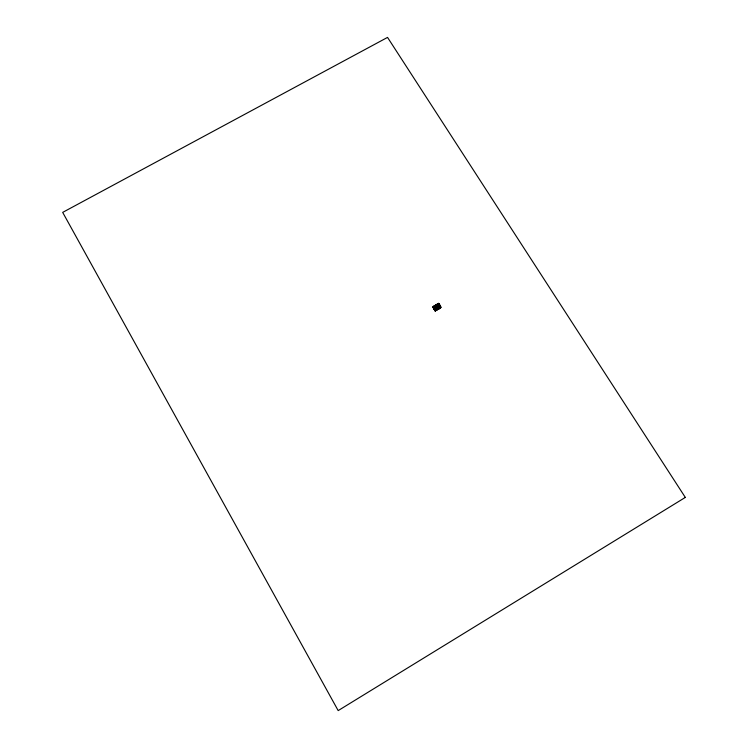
<?xml version="1.0" encoding="UTF-8"?>
<svg xmlns="http://www.w3.org/2000/svg" width="748" height="748" viewBox="0 0 748 748"><rect width="100%" height="100%" fill="white"/><g stroke="black" fill="none" stroke-linecap="round" stroke-linejoin="round"><path stroke-width="1.12" d="M433.204 306.904L438.524 303.81M434.513 308.363L434.364 307.503M435.308 309.111L435.224 309.579M435.934 306.082C434.56 303.482 437.262 309.794 437.262 306.007L439.974 305.483M436.467 305.006L435.663 305.567L437.72 305.754L438.104 303.753M437.963 303.978L437.561 305.156L437.963 303.978L438.824 306.241L436.645 307.484L435.43 305.324M436.869 305.614L436.29 305.399L437.43 305.324L438.029 304.137L437.412 304.099L439.385 307.475L439.422 306.886M439.235 307.082L439.067 305.745M440.058 306.306L438.384 305.913L438.45 305.399M436.065 305.549L434.915 305.81M435.775 306.147L435.252 305.315M437.15 309.223C438.076 308.129 439.095 309.476 438.627 307.737M438.637 309.064L438.805 308.092M439.02 305.792L438.777 306.353M436.57 307.297L437.178 306.044L436.196 307.811M438.861 306.007L436.57 307.381L437 307.129M433.429 306.699L433.055 307.522L435.196 311.028L440.544 307.998C441.217 305.549 433.737 311.065 434.766 309.672M433.849 306.39L433.363 307.896M434.223 306.736C432.765 306.717 435.729 306.119 435.813 309.345M434.036 307.391L434.401 306.147M434.326 308.232L434.055 308.606M433.971 308.877L433.616 307.867M434.308 308.073L434.373 307.606M434.663 306.353L434.85 305.745L434.504 306.063M434.981 305.895L436.776 308.288L439.422 306.792M434.121 309.279L434.326 308.466M434.784 307.858L434.345 309.607L434.541 309.027M434.775 308.831L435.018 308.288M440.273 306.39L435.645 309.092M440.581 307.026L440.469 307.456M436.748 305.268L436.355 304.707L435.757 305.315M435.841 307.222L436.336 306.923M435.981 306.343L436.243 306.802M435.327 309.859L434.943 310.588L437.318 308.756L437.271 309.223M436.72 307.4L436.206 306.465L437.131 305.792M433.466 306.764L435.065 306.016M435.691 309.064L436.458 308.933M435.196 311.028L435.86 309.167M437.318 305.614L436.785 304.988L436.654 305.502M435.673 309.981L435.729 310.626M436.701 308.718L436.505 309.363M438.711 303.333L433.588 306.353L435.56 309.579L440.656 306.689L438.711 303.333L440.628 306.484L440.366 307.391M435.822 310.186L435.682 310.738M436.954 306.886L436.589 307.503L436.935 306.484M437.617 304.716L437.533 305.24L438.141 304.034M436.767 308.868L434.784 305.586L437.683 303.95L438.3 305.156M440.497 306.269L439.964 308.223L440.273 306.371M435.71 310.13L436.682 309.625M437.889 304.829L438.057 303.997L437.767 304.819M439.843 307.157L437.636 303.978L437.711 304.773M437.477 305.885L438.094 307.54L437.617 308.269M438.459 305.932L437.917 305.651L438.356 305.913M438.44 303.641L440.862 307.391L435.299 310.635L433.073 306.848L438.711 303.501M438.421 307.998L437.486 308.382L437.113 309.924M438.393 305.231L439.039 306.016M438.655 304.894L438.861 304.062M437.374 309.204L438.552 308.774M438.917 307.952L438.786 308.513M439.609 304.997L439.469 306.25M439.207 307.839L439.226 307.671M439.618 306.259L439.787 305.567L439.899 306.25M440.002 307.896L439.254 308.625M439.328 308.195L439.179 308.756M439.684 306.577L439.843 306.016M440.076 308.251L440.488 306.942M437.477 305.072L437.589 304.773M436.682 307.007L436.589 307.503M437.028 306.727L436.823 307.166L437 306.558M437.664 304.614L437.664 304.258M435.729 310.102L435.252 309.934M436.047 309.176L436.533 309.046M436.467 309.896L435.841 310.28L435.149 309.448M439.74 307.952L439.226 308.148M435.934 305.287L436.383 305.493M437.889 308.064L438.356 307.886M437.898 309.018L438.057 308.821M435.729 305.577L437.907 304.417M435.663 305.885L438.057 304.576M433.447 307.363L434.42 306.727M438.805 304.688L439.272 305.156M434.579 307.942L436.355 306.914M437.898 306.1L439.674 305.053M439.693 305.427L440.712 307.381M436.262 307.465L439.001 306.371M434.85 308.961L435.719 308.952M438.637 306.203L439.226 305.923L438.674 305.577M437.561 305.549L438.15 305.119L438.524 305.633M434.205 306.53L433.737 306.904L434.962 308.896M433.083 306.811L435.355 310.42L440.862 307.353M433.859 306.184L435.626 309.317L440.497 306.409M440.628 307.091L435.401 310.224L433.26 306.68M433.681 307.924L433.924 308.428M436.785 304.988L437.814 306.671M438.534 308.288L440.207 307.204M433.7 306.736L435.635 310.196M436.739 307.652L436.776 308.288M436 309.233L436 309.85L436.028 309.195M685.318 497.42L338.18 710.6L62.682 212.385L387.539 37.4L685.318 497.42"/></g></svg>
